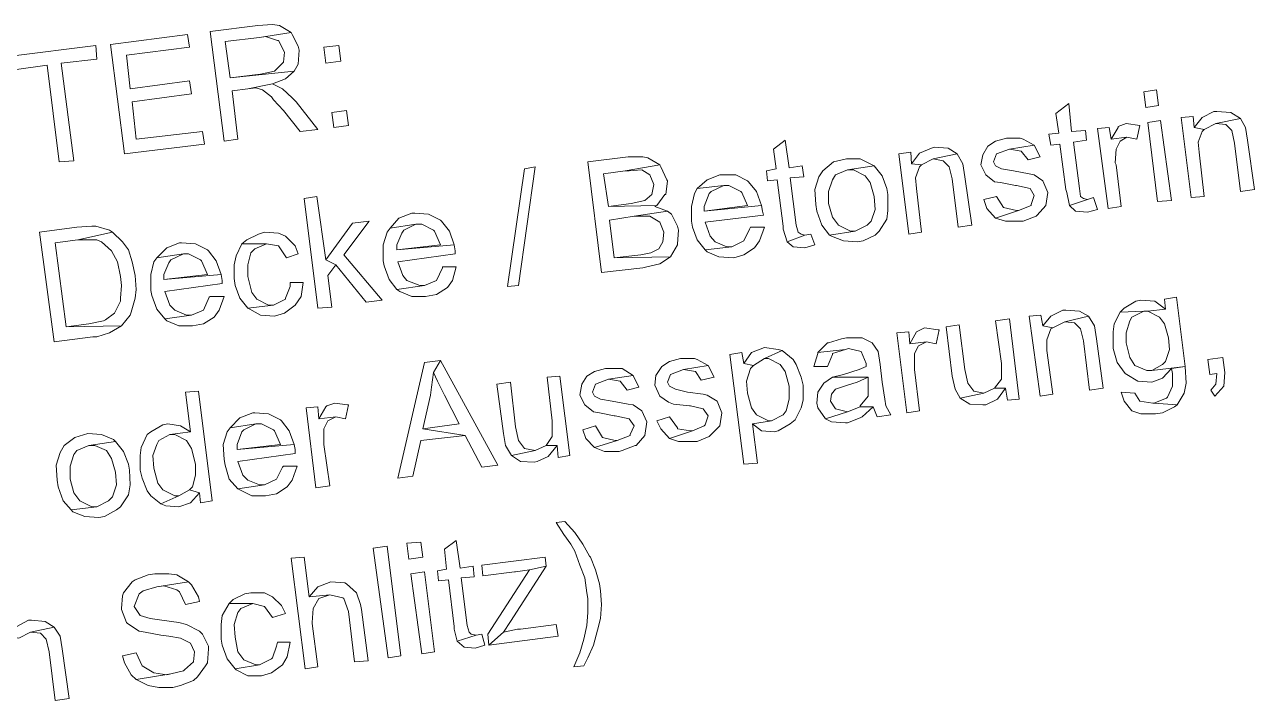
# Model space of a CAD drawing. Header units: metres. Extents: x 2713732.4 to 2713757.2, y 1226081.6 to 1226111.3.
# Drawn here: x 2713753.628 to 2713754.981, y 1226107.378 to 1226108.121 of the extents above; entities that cross this region are included whole.
import ezdxf

# ---------------------------------------------------------------- set-up
doc = ezdxf.new("R2010")
doc.units = ezdxf.units.M
doc.layers.add('einlagen_boden_erstes_og', color=7, linetype='Continuous', true_color=0x000000)

msp = doc.modelspace()

# ---------------------------------------------------------------- linework, layer by layer
at = {"layer": 'einlagen_boden_erstes_og', "color": 1, "lineweight": 0}
for points in [[(2713753.8848, 1226108.12), (2713753.8326, 1226108.1135), (2713753.8478, 1226107.9929), (2713753.863, 1226107.9951), (2713753.8565, 1226108.0483), (2713753.8739, 1226108.0505), (2713753.9011, 1226108.0559), (2713753.9152, 1226108.0613), (2713753.925, 1226108.07), (2713753.8543, 1226108.0624), (2713753.8489, 1226108.1026), (2713753.8869, 1226108.1069), (2713753.9217, 1226108.1124), (2713753.9087, 1226108.12), (2713753.9011, 1226108.1211)], [(2713753.8076, 1226108.1102), (2713753.7229, 1226108.0993), (2713753.7381, 1226107.9788), (2713753.8261, 1226107.9896), (2713753.8239, 1226108.0037), (2713753.7512, 1226107.9951), (2713753.7468, 1226108.0363), (2713753.812, 1226108.045), (2713753.8098, 1226108.0591), (2713753.7446, 1226108.0505), (2713753.7403, 1226108.0874), (2713753.8098, 1226108.0961)], [(2713753.9217, 1226108.1124), (2713753.8869, 1226108.1069), (2713753.8935, 1226108.108), (2713753.9065, 1226108.1037), (2713753.9076, 1226108.1037), (2713753.9141, 1226108.0906), (2713753.913, 1226108.0798), (2713753.9043, 1226108.0711), (2713753.9032, 1226108.07), (2713753.888, 1226108.0667), (2713753.8543, 1226108.0624), (2713753.925, 1226108.07), (2713753.9293, 1226108.0776), (2713753.9304, 1226108.0928), (2713753.9293, 1226108.0972), (2713753.9228, 1226108.1102)], [(2713753.7066, 1226108.0982), (2713753.6132, 1226108.0863), (2713753.6143, 1226108.0711), (2713753.6534, 1226108.0765), (2713753.6664, 1226107.9701), (2713753.6827, 1226107.9712), (2713753.6686, 1226108.0787), (2713753.7077, 1226108.083)], [(2713753.9738, 1226108.0982), (2713753.9575, 1226108.0961), (2713753.9597, 1226108.0787), (2713753.976, 1226108.0809)], [(2713753.9011, 1226108.0559), (2713753.8739, 1226108.0505), (2713753.8826, 1226108.0515), (2713753.8902, 1226108.0494), (2713753.9, 1226108.0418), (2713753.9021, 1226108.0385), (2713753.913, 1226108.0266), (2713753.9315, 1226108.0037), (2713753.951, 1226108.0059), (2713753.9271, 1226108.0363), (2713753.9228, 1226108.0407), (2713753.9119, 1226108.0505)], [(2713754.8732, 1226108.0494), (2713754.8591, 1226108.0472), (2713754.8613, 1226108.0298), (2713754.8754, 1226108.032)], [(2713753.9825, 1226108.0266), (2713753.9662, 1226108.0244), (2713753.9684, 1226108.0081), (2713753.9847, 1226108.0103)], [(2713754.7766, 1226108.0342), (2713754.7624, 1226108.0233), (2713754.7657, 1226108.0016), (2713754.7548, 1226108.0005), (2713754.757, 1226107.9885), (2713754.7668, 1226107.9896), (2713754.7733, 1226107.9397), (2713754.7744, 1226107.9364), (2713754.7776, 1226107.9223), (2713754.7972, 1226107.9288), (2713754.7929, 1226107.9299), (2713754.7896, 1226107.9321), (2713754.7885, 1226107.9407), (2713754.782, 1226107.9918), (2713754.7961, 1226107.994), (2713754.795, 1226108.0048), (2713754.7798, 1226108.0037)], [(2713754.8396, 1226108.0124), (2713754.8309, 1226108.0092), (2713754.8309, 1226108.0081), (2713754.8233, 1226107.9951), (2713754.8406, 1226107.9972), (2713754.8515, 1226107.9951), (2713754.8548, 1226108.0103), (2713754.8548, 1226108.0103)], [(2713754.8776, 1226108.0157), (2713754.8635, 1226108.0135), (2713754.8743, 1226107.9266), (2713754.8895, 1226107.9277)], [(2713754.9134, 1226108.02), (2713754.9004, 1226108.019), (2713754.9113, 1226107.931), (2713754.9254, 1226107.9321), (2713754.9199, 1226107.9809), (2713754.9189, 1226107.9918), (2713754.9232, 1226108.0037), (2713754.9254, 1226108.0059), (2713754.9145, 1226108.0081)], [(2713754.9395, 1226108.0255), (2713754.9362, 1226108.0255), (2713754.9232, 1226108.019), (2713754.9145, 1226108.0081), (2713754.9254, 1226108.0059), (2713754.9384, 1226108.0124), (2713754.9656, 1226108.0179), (2713754.9547, 1226108.0244)], [(2713754.9656, 1226108.0179), (2713754.9384, 1226108.0124), (2713754.9493, 1226108.0113), (2713754.9558, 1226108.0048), (2713754.959, 1226107.9907), (2713754.9656, 1226107.9375), (2713754.9808, 1226107.9397), (2713754.9732, 1226107.994), (2713754.971, 1226108.0081)], [(2713754.8211, 1226108.0081), (2713754.8081, 1226108.007), (2713754.82, 1226107.919), (2713754.8341, 1226107.9212), (2713754.8287, 1226107.9668), (2713754.8276, 1226107.969), (2713754.8287, 1226107.9842), (2713754.833, 1226107.9929), (2713754.8406, 1226107.9972), (2713754.8233, 1226107.9951)], [(2713754.4648, 1226107.994), (2713754.4518, 1226107.9842), (2713754.455, 1226107.9625), (2713754.4442, 1226107.9603), (2713754.4453, 1226107.9494), (2713754.4561, 1226107.9505), (2713754.4626, 1226107.8995), (2713754.4626, 1226107.8962), (2713754.467, 1226107.8821), (2713754.4865, 1226107.8897), (2713754.4822, 1226107.8908), (2713754.4789, 1226107.8929), (2713754.4768, 1226107.9006), (2713754.4702, 1226107.9527), (2713754.4854, 1226107.9538), (2713754.4833, 1226107.9657), (2713754.4692, 1226107.9636)], [(2713754.6288, 1226107.9864), (2713754.6256, 1226107.9853), (2713754.6125, 1226107.9798), (2713754.6038, 1226107.9679), (2713754.6147, 1226107.9668), (2713754.6277, 1226107.9733), (2713754.6538, 1226107.9788), (2713754.644, 1226107.9853)], [(2713754.7081, 1226107.9961), (2713754.6962, 1226107.9929), (2713754.6875, 1226107.9875), (2713754.6821, 1226107.9777), (2713754.6799, 1226107.9668), (2713754.6853, 1226107.956), (2713754.6951, 1226107.9483), (2713754.7016, 1226107.9473), (2713754.7179, 1226107.944), (2713754.719, 1226107.944), (2713754.7342, 1226107.9407), (2713754.7385, 1226107.9331), (2713754.7353, 1226107.9234), (2713754.7353, 1226107.9223), (2713754.7212, 1226107.9168), (2713754.6962, 1226107.9082), (2713754.707, 1226107.9049), (2713754.7233, 1226107.9049), (2713754.7266, 1226107.9049), (2713754.7407, 1226107.9103), (2713754.7418, 1226107.9114), (2713754.7516, 1226107.9223), (2713754.7537, 1226107.9364), (2713754.7483, 1226107.9494), (2713754.7385, 1226107.956), (2713754.7331, 1226107.957), (2713754.7157, 1226107.9603), (2713754.7027, 1226107.9625), (2713754.6962, 1226107.9657), (2713754.694, 1226107.9701), (2713754.6973, 1226107.9788), (2713754.6973, 1226107.9788), (2713754.7114, 1226107.9842), (2713754.7385, 1226107.9885), (2713754.7266, 1226107.9951), (2713754.7233, 1226107.9961)], [(2713754.7385, 1226107.9885), (2713754.7114, 1226107.9842), (2713754.7244, 1226107.982), (2713754.732, 1226107.9722), (2713754.7451, 1226107.9755)], [(2713754.2921, 1226107.9755), (2713754.2476, 1226107.9701), (2713754.2628, 1226107.8484), (2713754.3084, 1226107.8538), (2713754.3127, 1226107.8549), (2713754.3269, 1226107.8582), (2713754.3388, 1226107.8658), (2713754.2769, 1226107.8647), (2713754.2715, 1226107.906), (2713754.2986, 1226107.9103), (2713754.3355, 1226107.9158), (2713754.3214, 1226107.9212), (2713754.3236, 1226107.9223), (2713754.2704, 1226107.9212), (2713754.2649, 1226107.957), (2713754.2888, 1226107.9603), (2713754.3269, 1226107.9668), (2713754.3138, 1226107.9744), (2713754.3084, 1226107.9755)], [(2713754.5322, 1226107.9733), (2713754.518, 1226107.9701), (2713754.5061, 1226107.9603), (2713754.5017, 1226107.9538), (2713754.4974, 1226107.9397), (2713754.4985, 1226107.9234), (2713754.4996, 1226107.9158), (2713754.505, 1226107.9006), (2713754.5137, 1226107.8897), (2713754.5419, 1226107.894), (2713754.5365, 1226107.894), (2713754.5235, 1226107.9006), (2713754.517, 1226107.9092), (2713754.5126, 1226107.9245), (2713754.5126, 1226107.9375), (2713754.517, 1226107.9505), (2713754.5202, 1226107.956), (2713754.5332, 1226107.9614), (2713754.5626, 1226107.9657), (2713754.5604, 1226107.9668), (2713754.5474, 1226107.9733)], [(2713754.6028, 1226107.9809), (2713754.5897, 1226107.9788), (2713754.6006, 1226107.8908), (2713754.6147, 1226107.8929), (2713754.6093, 1226107.9407), (2713754.6082, 1226107.9527), (2713754.6125, 1226107.9646), (2713754.6147, 1226107.9668), (2713754.6038, 1226107.9679)], [(2713754.6538, 1226107.9788), (2713754.6277, 1226107.9733), (2713754.6386, 1226107.9712), (2713754.6451, 1226107.9646), (2713754.6484, 1226107.9516), (2713754.6549, 1226107.8984), (2713754.6701, 1226107.9006), (2713754.6625, 1226107.9538), (2713754.6603, 1226107.9679)], [(2713754.1596, 1226107.8332), (2713754.178, 1226107.9625), (2713754.19, 1226107.9646), (2713754.1715, 1226107.8343), (2713754.1596, 1226107.8332)], [(2713754.3269, 1226107.9668), (2713754.2888, 1226107.9603), (2713754.2932, 1226107.9603), (2713754.3073, 1226107.9614), (2713754.316, 1226107.956), (2713754.3203, 1226107.9451), (2713754.3182, 1226107.9342), (2713754.3106, 1226107.9277), (2713754.2954, 1226107.9245), (2713754.2704, 1226107.9212), (2713754.3236, 1226107.9223), (2713754.3323, 1226107.9342), (2713754.3334, 1226107.9342), (2713754.3355, 1226107.9494), (2713754.3345, 1226107.9505), (2713754.3279, 1226107.9646)], [(2713754.5626, 1226107.9657), (2713754.5332, 1226107.9614), (2713754.5398, 1226107.9614), (2713754.5528, 1226107.9549), (2713754.5582, 1226107.9473), (2713754.5626, 1226107.9321), (2713754.5637, 1226107.9179), (2713754.5593, 1226107.9049), (2713754.555, 1226107.9006), (2713754.5419, 1226107.894), (2713754.5137, 1226107.8897), (2713754.5159, 1226107.8886), (2713754.5289, 1226107.8832), (2713754.5441, 1226107.8821), (2713754.5506, 1226107.8832), (2713754.5637, 1226107.8897), (2713754.568, 1226107.894), (2713754.5767, 1226107.9071), (2713754.5778, 1226107.9168), (2713754.5778, 1226107.9342), (2713754.5767, 1226107.9407), (2713754.5713, 1226107.9549)], [(2713754.3953, 1226107.956), (2713754.3931, 1226107.956), (2713754.379, 1226107.9505), (2713754.3681, 1226107.9407), (2713754.3975, 1226107.944), (2713754.4029, 1226107.944), (2713754.4159, 1226107.9375), (2713754.417, 1226107.9364), (2713754.4235, 1226107.9223), (2713754.3757, 1226107.9158), (2713754.4387, 1226107.9223), (2713754.4333, 1226107.9375), (2713754.4246, 1226107.9483), (2713754.4235, 1226107.9494), (2713754.4105, 1226107.956)], [(2713753.9499, 1226107.9321), (2713753.9358, 1226107.9299), (2713753.951, 1226107.8093), (2713753.9662, 1226107.8104), (2713753.9619, 1226107.8452), (2713753.9706, 1226107.8571), (2713753.9597, 1226107.8625)], [(2713754.3681, 1226107.9407), (2713754.3649, 1226107.9353), (2713754.3616, 1226107.9212), (2713754.3616, 1226107.9049), (2713754.3627, 1226107.8984), (2713754.3681, 1226107.8843), (2713754.3768, 1226107.8734), (2713754.4062, 1226107.8767), (2713754.4007, 1226107.8767), (2713754.3877, 1226107.8821), (2713754.3823, 1226107.8886), (2713754.3768, 1226107.9038), (2713754.4409, 1226107.9114), (2713754.4398, 1226107.9158), (2713754.4387, 1226107.9223), (2713754.3757, 1226107.9158), (2713754.3757, 1226107.9212), (2713754.3812, 1226107.9353), (2713754.3833, 1226107.9375), (2713754.3975, 1226107.944)], [(2713754.6973, 1226107.9321), (2713754.6831, 1226107.9288), (2713754.6864, 1226107.919), (2713754.6962, 1226107.9082), (2713754.7212, 1226107.9168), (2713754.719, 1226107.9168), (2713754.7049, 1226107.9201), (2713754.7049, 1226107.9201)], [(2713754.8037, 1226107.931), (2713754.7972, 1226107.9288), (2713754.7776, 1226107.9223), (2713754.7842, 1226107.9158), (2713754.7972, 1226107.9147), (2713754.8081, 1226107.9179)], [(2713754.0075, 1226107.9049), (2713753.989, 1226107.9027), (2713753.9597, 1226107.8625), (2713753.9706, 1226107.8571), (2713754.0042, 1226107.8158), (2713754.0216, 1226107.818), (2713753.9793, 1226107.868)], [(2713754.0575, 1226107.9136), (2713754.0542, 1226107.9136), (2713754.0401, 1226107.9082), (2713754.0303, 1226107.8973), (2713754.0586, 1226107.9016), (2713754.0651, 1226107.9016), (2713754.0781, 1226107.8951), (2713754.0792, 1226107.894), (2713754.0857, 1226107.8788), (2713754.0379, 1226107.8734), (2713754.1009, 1226107.8788), (2713754.0955, 1226107.894), (2713754.0868, 1226107.9049), (2713754.0857, 1226107.906), (2713754.0727, 1226107.9125)], [(2713754.3355, 1226107.9158), (2713754.2986, 1226107.9103), (2713754.3019, 1226107.9103), (2713754.316, 1226107.9103), (2713754.3269, 1226107.9038), (2713754.3312, 1226107.8929), (2713754.3301, 1226107.8821), (2713754.3258, 1226107.8745), (2713754.3171, 1226107.8701), (2713754.3062, 1226107.868), (2713754.2769, 1226107.8647), (2713754.3388, 1226107.8658), (2713754.3464, 1226107.8788), (2713754.3464, 1226107.8799), (2713754.3475, 1226107.8951), (2713754.3464, 1226107.8995), (2713754.3399, 1226107.9125)], [(2713753.686, 1226107.8984), (2713753.6447, 1226107.8929), (2713753.661, 1226107.7724), (2713753.7034, 1226107.7778), (2713753.7077, 1226107.7778), (2713753.7218, 1226107.7822), (2713753.7218, 1226107.7822), (2713753.7349, 1226107.7898), (2713753.7349, 1226107.7898), (2713753.674, 1226107.7887), (2713753.6621, 1226107.881), (2713753.6871, 1226107.8843), (2713753.7251, 1226107.8929), (2713753.7218, 1226107.8951), (2713753.7066, 1226107.8995), (2713753.7023, 1226107.8995)], [(2713753.7251, 1226107.8929), (2713753.6871, 1226107.8843), (2713753.6947, 1226107.8843), (2713753.7077, 1226107.8843), (2713753.7131, 1226107.8821), (2713753.724, 1226107.8723), (2713753.7305, 1226107.8604), (2713753.7338, 1226107.8441), (2713753.7349, 1226107.8343), (2713753.7338, 1226107.8202), (2713753.7338, 1226107.8169), (2713753.7273, 1226107.8039), (2713753.7175, 1226107.7963), (2713753.7153, 1226107.7952), (2713753.699, 1226107.7919), (2713753.674, 1226107.7887), (2713753.7349, 1226107.7898), (2713753.7446, 1226107.8017), (2713753.7457, 1226107.805), (2713753.7501, 1226107.8202), (2713753.7512, 1226107.8299), (2713753.7501, 1226107.8452), (2713753.7468, 1226107.8604), (2713753.7425, 1226107.8734), (2713753.7359, 1226107.8821)], [(2713753.8924, 1226107.8929), (2713753.8858, 1226107.8908), (2713753.8728, 1226107.8843), (2713753.8674, 1226107.8799), (2713753.8945, 1226107.8799), (2713753.9076, 1226107.8777), (2713753.9076, 1226107.8777), (2713753.9163, 1226107.8647), (2713753.9293, 1226107.8691), (2713753.926, 1226107.8777), (2713753.9152, 1226107.8886), (2713753.9076, 1226107.8919)], [(2713754.0303, 1226107.8973), (2713754.0271, 1226107.8929), (2713754.0227, 1226107.8788), (2713754.0227, 1226107.8614), (2713754.0238, 1226107.856), (2713754.0292, 1226107.8408), (2713754.0379, 1226107.8299), (2713754.0683, 1226107.8343), (2713754.0629, 1226107.8343), (2713754.0488, 1226107.8397), (2713754.0444, 1226107.8452), (2713754.039, 1226107.8604), (2713754.102, 1226107.8691), (2713754.102, 1226107.8723), (2713754.1009, 1226107.8788), (2713754.0379, 1226107.8734), (2713754.0379, 1226107.8788), (2713754.0434, 1226107.8919), (2713754.0455, 1226107.8951), (2713754.0586, 1226107.9016)], [(2713754.4268, 1226107.8984), (2713754.4257, 1226107.8962), (2713754.4192, 1226107.8832), (2713754.4062, 1226107.8767), (2713754.3768, 1226107.8734), (2713754.379, 1226107.8712), (2713754.392, 1226107.8658), (2713754.4083, 1226107.8647), (2713754.4192, 1226107.868), (2713754.4311, 1226107.8756), (2713754.4366, 1226107.8832), (2713754.442, 1226107.8984)], [(2713754.4931, 1226107.8908), (2713754.4865, 1226107.8897), (2713754.467, 1226107.8821), (2713754.4735, 1226107.8767), (2713754.4865, 1226107.8756), (2713754.4974, 1226107.8788)], [(2713753.8011, 1226107.881), (2713753.7989, 1226107.881), (2713753.7848, 1226107.8756), (2713753.774, 1226107.8647), (2713753.8033, 1226107.8691), (2713753.8087, 1226107.8691), (2713753.8218, 1226107.8625), (2713753.8228, 1226107.8614), (2713753.8294, 1226107.8462), (2713753.7816, 1226107.8408), (2713753.8446, 1226107.8462), (2713753.8391, 1226107.8614), (2713753.8305, 1226107.8723), (2713753.8294, 1226107.8734), (2713753.8163, 1226107.8799)], [(2713753.8674, 1226107.8799), (2713753.8609, 1226107.8669), (2713753.8587, 1226107.8571), (2713753.8587, 1226107.8419), (2713753.8598, 1226107.8343), (2713753.8652, 1226107.8202), (2713753.8739, 1226107.8093), (2713753.9021, 1226107.8126), (2713753.8967, 1226107.8126), (2713753.8837, 1226107.8191), (2713753.8782, 1226107.8267), (2713753.8739, 1226107.8441), (2713753.8739, 1226107.8571), (2713753.8772, 1226107.8701), (2713753.8815, 1226107.8745), (2713753.8945, 1226107.8799)], [(2713753.774, 1226107.8647), (2713753.7707, 1226107.8604), (2713753.7674, 1226107.8462), (2713753.7674, 1226107.8289), (2713753.7685, 1226107.8234), (2713753.774, 1226107.8082), (2713753.7827, 1226107.7974), (2713753.812, 1226107.8017), (2713753.8066, 1226107.8017), (2713753.7935, 1226107.8071), (2713753.7881, 1226107.8126), (2713753.7827, 1226107.8278), (2713753.8457, 1226107.8365), (2713753.8457, 1226107.8397), (2713753.8446, 1226107.8462), (2713753.7816, 1226107.8408), (2713753.7816, 1226107.8462), (2713753.787, 1226107.8593), (2713753.7892, 1226107.8625), (2713753.8033, 1226107.8691)], [(2713754.0879, 1226107.8549), (2713754.0879, 1226107.8538), (2713754.0814, 1226107.8397), (2713754.0683, 1226107.8343), (2713754.0379, 1226107.8299), (2713754.0412, 1226107.8278), (2713754.0542, 1226107.8223), (2713754.0694, 1226107.8223), (2713754.0814, 1226107.8245), (2713754.0933, 1226107.8321), (2713754.0988, 1226107.8397), (2713754.1031, 1226107.8549)], [(2713753.9206, 1226107.8376), (2713753.9206, 1226107.8332), (2713753.9152, 1226107.8202), (2713753.9152, 1226107.8191), (2713753.9021, 1226107.8126), (2713753.8739, 1226107.8093), (2713753.8761, 1226107.8082), (2713753.888, 1226107.8017), (2713753.9032, 1226107.8006), (2713753.9141, 1226107.8039), (2713753.926, 1226107.8126), (2713753.9326, 1226107.8223), (2713753.9347, 1226107.8376)], [(2713753.8326, 1226107.8223), (2713753.8315, 1226107.8213), (2713753.825, 1226107.8071), (2713753.812, 1226107.8017), (2713753.7827, 1226107.7974), (2713753.7848, 1226107.7952), (2713753.7979, 1226107.7898), (2713753.8131, 1226107.7898), (2713753.825, 1226107.7919), (2713753.837, 1226107.7995), (2713753.8424, 1226107.8071), (2713753.8478, 1226107.8223)], [(2713754.8559, 1226107.818), (2713754.8504, 1226107.8169), (2713754.8374, 1226107.8093), (2713754.833, 1226107.805), (2713754.8591, 1226107.8061), (2713754.8635, 1226107.8061), (2713754.883, 1226107.8082), (2713754.8711, 1226107.8169)], [(2713754.895, 1226107.8213), (2713754.8819, 1226107.8191), (2713754.883, 1226107.8082), (2713754.8635, 1226107.8061), (2713754.8765, 1226107.7995), (2713754.8819, 1226107.7919), (2713754.8863, 1226107.7767), (2713754.8874, 1226107.7637), (2713754.883, 1226107.7507), (2713754.8798, 1226107.7474), (2713754.8678, 1226107.7409), (2713754.9047, 1226107.7452)], [(2713754.7114, 1226107.7974), (2713754.6962, 1226107.7952), (2713754.7027, 1226107.7485), (2713754.7027, 1226107.7463), (2713754.7027, 1226107.7311), (2713754.6951, 1226107.7213), (2713754.707, 1226107.7213), (2713754.7092, 1226107.7083), (2713754.7222, 1226107.7094)], [(2713754.7461, 1226107.8017), (2713754.7331, 1226107.8006), (2713754.7451, 1226107.7126), (2713754.7592, 1226107.7148), (2713754.7527, 1226107.7626), (2713754.7527, 1226107.7745), (2713754.757, 1226107.7865), (2713754.7592, 1226107.7876), (2713754.7483, 1226107.7898)], [(2713754.7733, 1226107.8071), (2713754.77, 1226107.8071), (2713754.757, 1226107.8006), (2713754.7483, 1226107.7898), (2713754.7592, 1226107.7876), (2713754.7722, 1226107.7941), (2713754.7983, 1226107.8006), (2713754.7885, 1226107.8061)], [(2713754.7983, 1226107.8006), (2713754.7722, 1226107.7941), (2713754.7831, 1226107.793), (2713754.7896, 1226107.7865), (2713754.7929, 1226107.7735), (2713754.7994, 1226107.7192), (2713754.8146, 1226107.7213), (2713754.807, 1226107.7756), (2713754.8048, 1226107.7898)], [(2713754.833, 1226107.805), (2713754.8265, 1226107.7919), (2713754.8254, 1226107.7832), (2713754.8254, 1226107.768), (2713754.8254, 1226107.7648), (2713754.8298, 1226107.7496), (2713754.8385, 1226107.7376), (2713754.8406, 1226107.7365), (2713754.8526, 1226107.7289), (2713754.8678, 1226107.7278), (2713754.8798, 1226107.7322), (2713754.8895, 1226107.743), (2713754.9047, 1226107.7452), (2713754.8678, 1226107.7409), (2713754.8624, 1226107.7409), (2713754.8493, 1226107.7463), (2713754.8439, 1226107.755), (2713754.8396, 1226107.7713), (2713754.8396, 1226107.7822), (2713754.8439, 1226107.7952), (2713754.8461, 1226107.7995), (2713754.8591, 1226107.8061)], [(2713754.6006, 1226107.7832), (2713754.5876, 1226107.7822), (2713754.5984, 1226107.6942), (2713754.6125, 1226107.6963), (2713754.6071, 1226107.742), (2713754.6071, 1226107.7441), (2713754.6071, 1226107.7593), (2713754.6115, 1226107.768), (2713754.6201, 1226107.7724), (2713754.6017, 1226107.7702)], [(2713754.618, 1226107.7876), (2713754.6093, 1226107.7832), (2713754.6093, 1226107.7832), (2713754.6017, 1226107.7702), (2713754.6201, 1226107.7724), (2713754.631, 1226107.7702), (2713754.6343, 1226107.7854), (2713754.6332, 1226107.7854)], [(2713754.656, 1226107.7908), (2713754.6419, 1226107.7887), (2713754.6484, 1226107.7344), (2713754.6516, 1226107.7202), (2713754.6571, 1226107.7105), (2713754.6831, 1226107.7159), (2713754.6723, 1226107.7181), (2713754.6658, 1226107.7268), (2713754.6658, 1226107.7268), (2713754.6625, 1226107.742)], [(2713754.5322, 1226107.7767), (2713754.5267, 1226107.7756), (2713754.5126, 1226107.7713), (2713754.5115, 1226107.7713), (2713754.5007, 1226107.7604), (2713754.5311, 1226107.7637), (2713754.5343, 1226107.7648), (2713754.5485, 1226107.7615), (2713754.5539, 1226107.7485), (2713754.5539, 1226107.7452), (2713754.5463, 1226107.742), (2713754.5289, 1226107.7365), (2713754.517, 1226107.7333), (2713754.5561, 1226107.7333), (2713754.5561, 1226107.7278), (2713754.5561, 1226107.7126), (2713754.5474, 1226107.7018), (2713754.5474, 1226107.7007), (2713754.5615, 1226107.7007), (2713754.5658, 1226107.6898), (2713754.581, 1226107.692), (2713754.5756, 1226107.7018), (2713754.5745, 1226107.7094), (2713754.5713, 1226107.7278), (2713754.5691, 1226107.7474), (2713754.5669, 1226107.7615), (2713754.5604, 1226107.7713), (2713754.5495, 1226107.7767), (2713754.5474, 1226107.7767)], [(2713754.417, 1226107.7604), (2713754.404, 1226107.7583), (2713754.4192, 1226107.6377), (2713754.4344, 1226107.6388), (2713754.429, 1226107.6822), (2713754.4496, 1226107.6855), (2713754.4463, 1226107.6855), (2713754.4333, 1226107.692), (2713754.4279, 1226107.6996), (2713754.4235, 1226107.7159), (2713754.4224, 1226107.7289), (2713754.4268, 1226107.743), (2713754.4301, 1226107.7463), (2713754.4192, 1226107.7485)], [(2713754.442, 1226107.7659), (2713754.4279, 1226107.7604), (2713754.4192, 1226107.7485), (2713754.4301, 1226107.7463), (2713754.442, 1226107.7539), (2713754.4616, 1226107.7626), (2713754.4572, 1226107.7637)], [(2713754.4616, 1226107.7626), (2713754.442, 1226107.7539), (2713754.4463, 1226107.7539), (2713754.4594, 1226107.7474), (2713754.4648, 1226107.7398), (2713754.4692, 1226107.7235), (2713754.4692, 1226107.7094), (2713754.4659, 1226107.6963), (2713754.4626, 1226107.692), (2713754.4496, 1226107.6855), (2713754.429, 1226107.6822), (2713754.4387, 1226107.6746), (2713754.4529, 1226107.6735), (2713754.4572, 1226107.6746), (2713754.4702, 1226107.6822), (2713754.4757, 1226107.6866), (2713754.4822, 1226107.6996), (2713754.4844, 1226107.7083), (2713754.4844, 1226107.7246), (2713754.4822, 1226107.7333), (2713754.4768, 1226107.7474), (2713754.4735, 1226107.7528)], [(2713754.5007, 1226107.7604), (2713754.5007, 1226107.7593), (2713754.4963, 1226107.7452), (2713754.5115, 1226107.7452), (2713754.5115, 1226107.7452), (2713754.517, 1226107.7583), (2713754.517, 1226107.7593), (2713754.5311, 1226107.7637)], [(2713754.0857, 1226107.7517), (2713754.0683, 1226107.7496), (2713754.039, 1226107.6225), (2713754.0553, 1226107.6246), (2713754.064, 1226107.6638), (2713754.1129, 1226107.6692), (2713754.0662, 1226107.6768), (2713754.0749, 1226107.7137), (2713754.0759, 1226107.7224), (2713754.0781, 1226107.7387)], [(2713754.0857, 1226107.7517), (2713754.0781, 1226107.7387), (2713754.0825, 1226107.7289), (2713754.0901, 1226107.7137), (2713754.1064, 1226107.6822), (2713754.0662, 1226107.6768), (2713754.1129, 1226107.6692), (2713754.1313, 1226107.6344), (2713754.1487, 1226107.6366)], [(2713754.2671, 1226107.743), (2713754.2552, 1226107.7398), (2713754.2465, 1226107.7344), (2713754.241, 1226107.7257), (2713754.2389, 1226107.7137), (2713754.2443, 1226107.7029), (2713754.2541, 1226107.6953), (2713754.2606, 1226107.6942), (2713754.2769, 1226107.6909), (2713754.278, 1226107.6909), (2713754.2932, 1226107.6877), (2713754.2986, 1226107.68), (2713754.2943, 1226107.6703), (2713754.2943, 1226107.6692), (2713754.2802, 1226107.6638), (2713754.2552, 1226107.6562), (2713754.266, 1226107.6518), (2713754.2823, 1226107.6518), (2713754.2856, 1226107.6529), (2713754.2997, 1226107.6583), (2713754.3008, 1226107.6583), (2713754.3106, 1226107.6692), (2713754.3127, 1226107.6844), (2713754.3073, 1226107.6963), (2713754.2975, 1226107.7029), (2713754.2921, 1226107.7039), (2713754.2747, 1226107.7072), (2713754.2617, 1226107.7094), (2713754.2552, 1226107.7126), (2713754.253, 1226107.717), (2713754.2563, 1226107.7257), (2713754.2563, 1226107.7257), (2713754.2704, 1226107.7311), (2713754.2975, 1226107.7354), (2713754.2856, 1226107.743), (2713754.2834, 1226107.743)], [(2713754.3497, 1226107.7539), (2713754.3377, 1226107.7507), (2713754.329, 1226107.7452), (2713754.3225, 1226107.7354), (2713754.3214, 1226107.7246), (2713754.3269, 1226107.7126), (2713754.3366, 1226107.7061), (2713754.3421, 1226107.7039), (2713754.3594, 1226107.7018), (2713754.3605, 1226107.7018), (2713754.3747, 1226107.6985), (2713754.3801, 1226107.6909), (2713754.3768, 1226107.6811), (2713754.3757, 1226107.68), (2713754.3627, 1226107.6746), (2713754.3377, 1226107.6659), (2713754.3475, 1226107.6627), (2713754.3638, 1226107.6627), (2713754.3681, 1226107.6627), (2713754.3812, 1226107.6681), (2713754.3823, 1226107.6692), (2713754.3931, 1226107.68), (2713754.3953, 1226107.6942), (2713754.3899, 1226107.7072), (2713754.379, 1226107.7137), (2713754.3747, 1226107.7148), (2713754.3573, 1226107.717), (2713754.3442, 1226107.7202), (2713754.3377, 1226107.7235), (2713754.3355, 1226107.7278), (2713754.3388, 1226107.7365), (2713754.3388, 1226107.7365), (2713754.3529, 1226107.742), (2713754.3801, 1226107.7463), (2713754.3681, 1226107.7528), (2713754.3649, 1226107.7539)], [(2713754.3801, 1226107.7463), (2713754.3529, 1226107.742), (2713754.366, 1226107.7398), (2713754.3725, 1226107.73), (2713754.3866, 1226107.7333)], [(2713754.9047, 1226107.7452), (2713754.8895, 1226107.743), (2713754.8906, 1226107.7376), (2713754.8906, 1226107.7235), (2713754.8852, 1226107.7115), (2713754.8841, 1226107.7105), (2713754.87, 1226107.705), (2713754.896, 1226107.7029), (2713754.9037, 1226107.7159), (2713754.9058, 1226107.7268)], [(2713754.946, 1226107.755), (2713754.9297, 1226107.7528), (2713754.9319, 1226107.7365), (2713754.9395, 1226107.7376), (2713754.9384, 1226107.7257), (2713754.933, 1226107.7192), (2713754.9373, 1226107.7126), (2713754.9471, 1226107.7235), (2713754.9471, 1226107.7235), (2713754.9482, 1226107.7387)], [(2713754.2171, 1226107.7344), (2713754.203, 1226107.7333), (2713754.2085, 1226107.6855), (2713754.2085, 1226107.6833), (2713754.2085, 1226107.6681), (2713754.2019, 1226107.6583), (2713754.2139, 1226107.6583), (2713754.215, 1226107.6453), (2713754.228, 1226107.6475)], [(2713754.2975, 1226107.7354), (2713754.2704, 1226107.7311), (2713754.2834, 1226107.7289), (2713754.291, 1226107.7192), (2713754.304, 1226107.7224)], [(2713754.517, 1226107.7333), (2713754.5072, 1226107.7268), (2713754.5007, 1226107.717), (2713754.4996, 1226107.705), (2713754.5007, 1226107.6996), (2713754.5093, 1226107.6877), (2713754.5332, 1226107.6953), (2713754.5202, 1226107.6985), (2713754.5148, 1226107.7072), (2713754.5159, 1226107.7148), (2713754.5202, 1226107.7202), (2713754.5332, 1226107.7246), (2713754.5441, 1226107.7278), (2713754.5561, 1226107.7333)], [(2713753.8196, 1226107.7181), (2713753.8055, 1226107.717), (2713753.8109, 1226107.6735), (2713753.7881, 1226107.6703), (2713753.7935, 1226107.6703), (2713753.8066, 1226107.6638), (2713753.812, 1226107.6551), (2713753.8163, 1226107.6377), (2713753.8163, 1226107.6257), (2713753.8131, 1226107.6127), (2713753.8098, 1226107.6094), (2713753.8207, 1226107.6062), (2713753.8218, 1226107.5953), (2713753.8348, 1226107.5975)], [(2713754.1628, 1226107.7278), (2713754.1476, 1226107.7257), (2713754.1552, 1226107.6714), (2713754.1574, 1226107.6583), (2713754.1639, 1226107.6475), (2713754.19, 1226107.6529), (2713754.178, 1226107.6551), (2713754.1715, 1226107.6638), (2713754.1715, 1226107.6638), (2713754.1683, 1226107.679)], [(2713754.6951, 1226107.7213), (2713754.6831, 1226107.7159), (2713754.6571, 1226107.7105), (2713754.6679, 1226107.7039), (2713754.6821, 1226107.7029), (2713754.6853, 1226107.7029), (2713754.6984, 1226107.7094), (2713754.707, 1226107.7213)], [(2713754.8341, 1226107.717), (2713754.8374, 1226107.7072), (2713754.8461, 1226107.6963), (2713754.8559, 1226107.6931), (2713754.8721, 1226107.6931), (2713754.8798, 1226107.6942), (2713754.8928, 1226107.7007), (2713754.896, 1226107.7029), (2713754.87, 1226107.705), (2713754.8689, 1226107.705), (2713754.8548, 1226107.7072), (2713754.8493, 1226107.7159)], [(2713753.9695, 1226107.705), (2713753.9608, 1226107.7018), (2713753.9597, 1226107.7007), (2713753.9521, 1226107.6877), (2713753.9706, 1226107.6898), (2713753.9814, 1226107.6877), (2713753.9847, 1226107.7029), (2713753.9836, 1226107.7029)], [(2713753.8815, 1226107.6942), (2713753.8793, 1226107.6942), (2713753.8652, 1226107.6887), (2713753.8543, 1226107.6779), (2713753.8826, 1226107.6822), (2713753.8891, 1226107.6822), (2713753.9021, 1226107.6757), (2713753.9032, 1226107.6746), (2713753.9097, 1226107.6594), (2713753.862, 1226107.654), (2713753.925, 1226107.6594), (2713753.9195, 1226107.6746), (2713753.9108, 1226107.6855), (2713753.9097, 1226107.6866), (2713753.8967, 1226107.6931)], [(2713753.951, 1226107.7007), (2713753.938, 1226107.6996), (2713753.9488, 1226107.6116), (2713753.9641, 1226107.6138), (2713753.9575, 1226107.6594), (2713753.9575, 1226107.6616), (2713753.9575, 1226107.6768), (2713753.9619, 1226107.6855), (2713753.9706, 1226107.6898), (2713753.9521, 1226107.6877)], [(2713754.3377, 1226107.6898), (2713754.3236, 1226107.6855), (2713754.3279, 1226107.6768), (2713754.3377, 1226107.6659), (2713754.3627, 1226107.6746), (2713754.3605, 1226107.6746), (2713754.3464, 1226107.6768), (2713754.3464, 1226107.6779)], [(2713754.5474, 1226107.7007), (2713754.5332, 1226107.6953), (2713754.5093, 1226107.6877), (2713754.5159, 1226107.6844), (2713754.5311, 1226107.6833), (2713754.5332, 1226107.6833), (2713754.5474, 1226107.6887), (2713754.5495, 1226107.6898), (2713754.5615, 1226107.7007)], [(2713753.7859, 1226107.6822), (2713753.7805, 1226107.6811), (2713753.7674, 1226107.6735), (2713753.7631, 1226107.6703), (2713753.7566, 1226107.6562), (2713753.7555, 1226107.6475), (2713753.7555, 1226107.6312), (2713753.7577, 1226107.6225), (2713753.7631, 1226107.6084), (2713753.7674, 1226107.6029), (2713753.7783, 1226107.5942), (2713753.7979, 1226107.6029), (2713753.7935, 1226107.6029), (2713753.7805, 1226107.6094), (2713753.7751, 1226107.617), (2713753.7707, 1226107.6333), (2713753.7696, 1226107.6475), (2713753.774, 1226107.6594), (2713753.7761, 1226107.6638), (2713753.7881, 1226107.6703), (2713753.8109, 1226107.6735), (2713753.8, 1226107.68)], [(2713753.8543, 1226107.6779), (2713753.8511, 1226107.6735), (2713753.8467, 1226107.6594), (2713753.8478, 1226107.6431), (2713753.8489, 1226107.6366), (2713753.8533, 1226107.6214), (2713753.863, 1226107.6105), (2713753.8924, 1226107.6149), (2713753.8869, 1226107.6149), (2713753.8739, 1226107.6203), (2713753.8685, 1226107.6257), (2713753.863, 1226107.6409), (2713753.926, 1226107.6496), (2713753.926, 1226107.654), (2713753.925, 1226107.6594), (2713753.862, 1226107.654), (2713753.862, 1226107.6594), (2713753.8674, 1226107.6735), (2713753.8696, 1226107.6757), (2713753.8826, 1226107.6822)], [(2713754.2563, 1226107.68), (2713754.2421, 1226107.6757), (2713754.2454, 1226107.6659), (2713754.2552, 1226107.6562), (2713754.2802, 1226107.6638), (2713754.278, 1226107.6638), (2713754.2639, 1226107.667), (2713754.2639, 1226107.667)], [(2713753.6979, 1226107.6714), (2713753.6838, 1226107.667), (2713753.6719, 1226107.6583), (2713753.6675, 1226107.6507), (2713753.6632, 1226107.6366), (2713753.6643, 1226107.6203), (2713753.6653, 1226107.6127), (2713753.6708, 1226107.5975), (2713753.6795, 1226107.5877), (2713753.7077, 1226107.591), (2713753.7023, 1226107.591), (2713753.6892, 1226107.5975), (2713753.6827, 1226107.6062), (2713753.6784, 1226107.6214), (2713753.6784, 1226107.6355), (2713753.6827, 1226107.6485), (2713753.686, 1226107.6529), (2713753.699, 1226107.6583), (2713753.7283, 1226107.6627), (2713753.7262, 1226107.6648), (2713753.7131, 1226107.6703)], [(2713753.7283, 1226107.6627), (2713753.699, 1226107.6583), (2713753.7055, 1226107.6583), (2713753.7186, 1226107.6529), (2713753.724, 1226107.6442), (2713753.7283, 1226107.629), (2713753.7294, 1226107.6149), (2713753.7251, 1226107.6018), (2713753.7207, 1226107.5975), (2713753.7077, 1226107.591), (2713753.6795, 1226107.5877), (2713753.6816, 1226107.5855), (2713753.6947, 1226107.5801), (2713753.7099, 1226107.579), (2713753.7164, 1226107.5801), (2713753.7294, 1226107.5877), (2713753.7338, 1226107.591), (2713753.7425, 1226107.604), (2713753.7446, 1226107.6149), (2713753.7436, 1226107.6312), (2713753.7425, 1226107.6377), (2713753.737, 1226107.6518)], [(2713754.2019, 1226107.6583), (2713754.19, 1226107.6529), (2713754.1639, 1226107.6475), (2713754.1737, 1226107.6409), (2713754.1889, 1226107.6399), (2713754.1922, 1226107.6409), (2713754.2041, 1226107.6464), (2713754.2139, 1226107.6583)], [(2713753.913, 1226107.6355), (2713753.9119, 1226107.6344), (2713753.9054, 1226107.6214), (2713753.8924, 1226107.6149), (2713753.863, 1226107.6105), (2713753.8652, 1226107.6094), (2713753.8782, 1226107.6029), (2713753.8935, 1226107.6029), (2713753.9054, 1226107.6051), (2713753.9173, 1226107.6127), (2713753.9228, 1226107.6203), (2713753.9282, 1226107.6355)], [(2713753.8098, 1226107.6094), (2713753.7979, 1226107.6029), (2713753.7783, 1226107.5942), (2713753.7837, 1226107.5921), (2713753.7979, 1226107.591), (2713753.8109, 1226107.5953), (2713753.8207, 1226107.6062)], [(2713754.2226, 1226107.5747), (2713754.2128, 1226107.5736), (2713754.2215, 1226107.5606), (2713754.2291, 1226107.5497), (2713754.2334, 1226107.5421), (2713754.2389, 1226107.5269), (2713754.2389, 1226107.5269), (2713754.2443, 1226107.5128), (2713754.2465, 1226107.4965), (2713754.2476, 1226107.49), (2713754.2476, 1226107.4747), (2713754.2465, 1226107.4606), (2713754.2432, 1226107.4454), (2713754.2389, 1226107.4302), (2713754.2324, 1226107.415), (2713754.2432, 1226107.4161), (2713754.2476, 1226107.4248), (2713754.2541, 1226107.4389), (2713754.2584, 1226107.4552), (2713754.2617, 1226107.4682), (2713754.2628, 1226107.4834), (2713754.2617, 1226107.4986), (2713754.2606, 1226107.5062), (2713754.2563, 1226107.5215), (2713754.2508, 1226107.5356), (2713754.2497, 1226107.5367), (2713754.2421, 1226107.5497), (2713754.2334, 1226107.5627)], [(2713754.1031, 1226107.554), (2713754.0901, 1226107.5443), (2713754.0922, 1226107.5225), (2713754.0825, 1226107.5204), (2713754.0835, 1226107.5095), (2713754.0944, 1226107.5106), (2713754.1009, 1226107.4595), (2713754.1009, 1226107.4563), (2713754.1042, 1226107.4432), (2713754.1248, 1226107.4498), (2713754.1194, 1226107.4509), (2713754.1172, 1226107.453), (2713754.115, 1226107.4606), (2713754.1085, 1226107.5128), (2713754.1226, 1226107.5139), (2713754.1216, 1226107.5258), (2713754.1074, 1226107.5236)], [(2713754.0281, 1226107.4248), (2713754.0119, 1226107.5454), (2713754.0271, 1226107.5475), (2713754.0423, 1226107.427), (2713754.0281, 1226107.4248)], [(2713754.064, 1226107.5519), (2713754.0488, 1226107.5508), (2713754.051, 1226107.5334), (2713754.0662, 1226107.5356)], [(2713753.9358, 1226107.5356), (2713753.9217, 1226107.5345), (2713753.9369, 1226107.4128), (2713753.951, 1226107.415), (2713753.9445, 1226107.4628), (2713753.9445, 1226107.4639), (2713753.9456, 1226107.4791), (2713753.9521, 1226107.49), (2713753.9641, 1226107.4943), (2713753.9412, 1226107.4921)], [(2713754.2009, 1226107.5356), (2713754.1313, 1226107.5269), (2713754.1324, 1226107.5149), (2713754.1672, 1226107.5193), (2713754.1683, 1226107.5193), (2713754.1835, 1226107.5215), (2713754.2019, 1226107.5258)], [(2713754.2019, 1226107.5258), (2713754.1835, 1226107.5215), (2713754.1379, 1226107.4509), (2713754.1389, 1226107.4389), (2713754.1552, 1226107.453), (2713754.1628, 1226107.465)], [(2713753.7718, 1226107.5171), (2713753.7642, 1226107.516), (2713753.7501, 1226107.5106), (2713753.7468, 1226107.5084), (2713753.737, 1226107.4965), (2713753.7359, 1226107.4932), (2713753.7349, 1226107.4791), (2713753.7349, 1226107.478), (2713753.7403, 1226107.4639), (2713753.7414, 1226107.4628), (2713753.7544, 1226107.4541), (2713753.7609, 1226107.453), (2713753.7783, 1226107.4498), (2713753.787, 1226107.4487), (2713753.8, 1226107.4465), (2713753.8109, 1226107.4411), (2713753.8152, 1226107.4313), (2713753.8142, 1226107.4204), (2713753.8044, 1226107.4117), (2713753.8033, 1226107.4107), (2713753.7892, 1226107.4074), (2713753.7512, 1226107.4009), (2713753.7642, 1226107.3944), (2713753.7761, 1226107.3922), (2713753.7913, 1226107.3922), (2713753.8, 1226107.3944), (2713753.8142, 1226107.3998), (2713753.8185, 1226107.4041), (2713753.8272, 1226107.4161), (2713753.8294, 1226107.4194), (2713753.8305, 1226107.4346), (2713753.8305, 1226107.4378), (2713753.8239, 1226107.4509), (2713753.8207, 1226107.4541), (2713753.8066, 1226107.4617), (2713753.7979, 1226107.4639), (2713753.7794, 1226107.4661), (2713753.7664, 1226107.4682), (2713753.7555, 1226107.4715), (2713753.749, 1226107.4813), (2713753.749, 1226107.4813), (2713753.7544, 1226107.4954), (2713753.7588, 1226107.4986), (2713753.774, 1226107.503), (2713753.8087, 1226107.5084), (2713753.7957, 1226107.516), (2713753.787, 1226107.5171)], [(2713754.0683, 1226107.5193), (2713754.0531, 1226107.5171), (2713754.0651, 1226107.4291), (2713754.0792, 1226107.4313)], [(2713753.8087, 1226107.5084), (2713753.774, 1226107.503), (2713753.7816, 1226107.5041), (2713753.7957, 1226107.4997), (2713753.7989, 1226107.4976), (2713753.8055, 1226107.4834), (2713753.8207, 1226107.4867), (2713753.8196, 1226107.4921), (2713753.812, 1226107.5052)], [(2713753.9651, 1226107.5084), (2713753.951, 1226107.503), (2713753.9412, 1226107.4921), (2713753.9641, 1226107.4943), (2713753.9782, 1226107.491), (2713753.9793, 1226107.49), (2713753.9847, 1226107.4758), (2713753.9912, 1226107.4204), (2713754.0064, 1226107.4215), (2713753.9988, 1226107.478), (2713753.9977, 1226107.4834), (2713753.9934, 1226107.4965), (2713753.9825, 1226107.5062), (2713753.9804, 1226107.5073)], [(2713753.8772, 1226107.4965), (2713753.8706, 1226107.4954), (2713753.8576, 1226107.4889), (2713753.8533, 1226107.4845), (2713753.8793, 1226107.4845), (2713753.8924, 1226107.4813), (2713753.8924, 1226107.4813), (2713753.9011, 1226107.4693), (2713753.9152, 1226107.4737), (2713753.9108, 1226107.4824), (2713753.9011, 1226107.4921), (2713753.8924, 1226107.4965)], [(2713753.8533, 1226107.4845), (2713753.8457, 1226107.4715), (2713753.8446, 1226107.4617), (2713753.8446, 1226107.4454), (2713753.8457, 1226107.4389), (2713753.8511, 1226107.4237), (2713753.8598, 1226107.4128), (2713753.8869, 1226107.4172), (2713753.8826, 1226107.4172), (2713753.8696, 1226107.4226), (2713753.863, 1226107.4313), (2713753.8598, 1226107.4476), (2713753.8587, 1226107.4617), (2713753.863, 1226107.4747), (2713753.8663, 1226107.4791), (2713753.8793, 1226107.4845)], [(2713753.636, 1226107.4661), (2713753.6328, 1226107.4661), (2713753.6197, 1226107.4595), (2713753.611, 1226107.4487), (2713753.6219, 1226107.4465), (2713753.6349, 1226107.453), (2713753.661, 1226107.4585), (2713753.6512, 1226107.465)], [(2713753.661, 1226107.4585), (2713753.6349, 1226107.453), (2713753.6458, 1226107.4519), (2713753.6523, 1226107.4454), (2713753.6556, 1226107.4313), (2713753.6621, 1226107.3781), (2713753.6773, 1226107.3802), (2713753.6697, 1226107.4346), (2713753.6675, 1226107.4487)], [(2713754.2128, 1226107.4617), (2713754.1737, 1226107.4563), (2713754.1704, 1226107.4563), (2713754.1552, 1226107.453), (2713754.1389, 1226107.4389), (2713754.215, 1226107.4487)], [(2713754.1313, 1226107.4509), (2713754.1248, 1226107.4498), (2713754.1042, 1226107.4432), (2713754.1118, 1226107.4367), (2713754.1237, 1226107.4356), (2713754.1346, 1226107.4389)], [(2713753.9065, 1226107.4422), (2713753.9054, 1226107.4378), (2713753.9011, 1226107.4248), (2713753.9, 1226107.4237), (2713753.8869, 1226107.4172), (2713753.8598, 1226107.4128), (2713753.8609, 1226107.4117), (2713753.8739, 1226107.4052), (2713753.8891, 1226107.4052), (2713753.9, 1226107.4085), (2713753.9119, 1226107.4172), (2713753.9173, 1226107.4259), (2713753.9206, 1226107.4422)], [(2713753.7512, 1226107.4302), (2713753.7359, 1226107.427), (2713753.7381, 1226107.4194), (2713753.7457, 1226107.4063), (2713753.7512, 1226107.4009), (2713753.7892, 1226107.4074), (2713753.7848, 1226107.4063), (2713753.7707, 1226107.4085), (2713753.7707, 1226107.4085), (2713753.7577, 1226107.4161), (2713753.7577, 1226107.4161)]]:
    msp.add_lwpolyline(points, close=True, dxfattribs=at)

doc.saveas('drawing.dxf')
